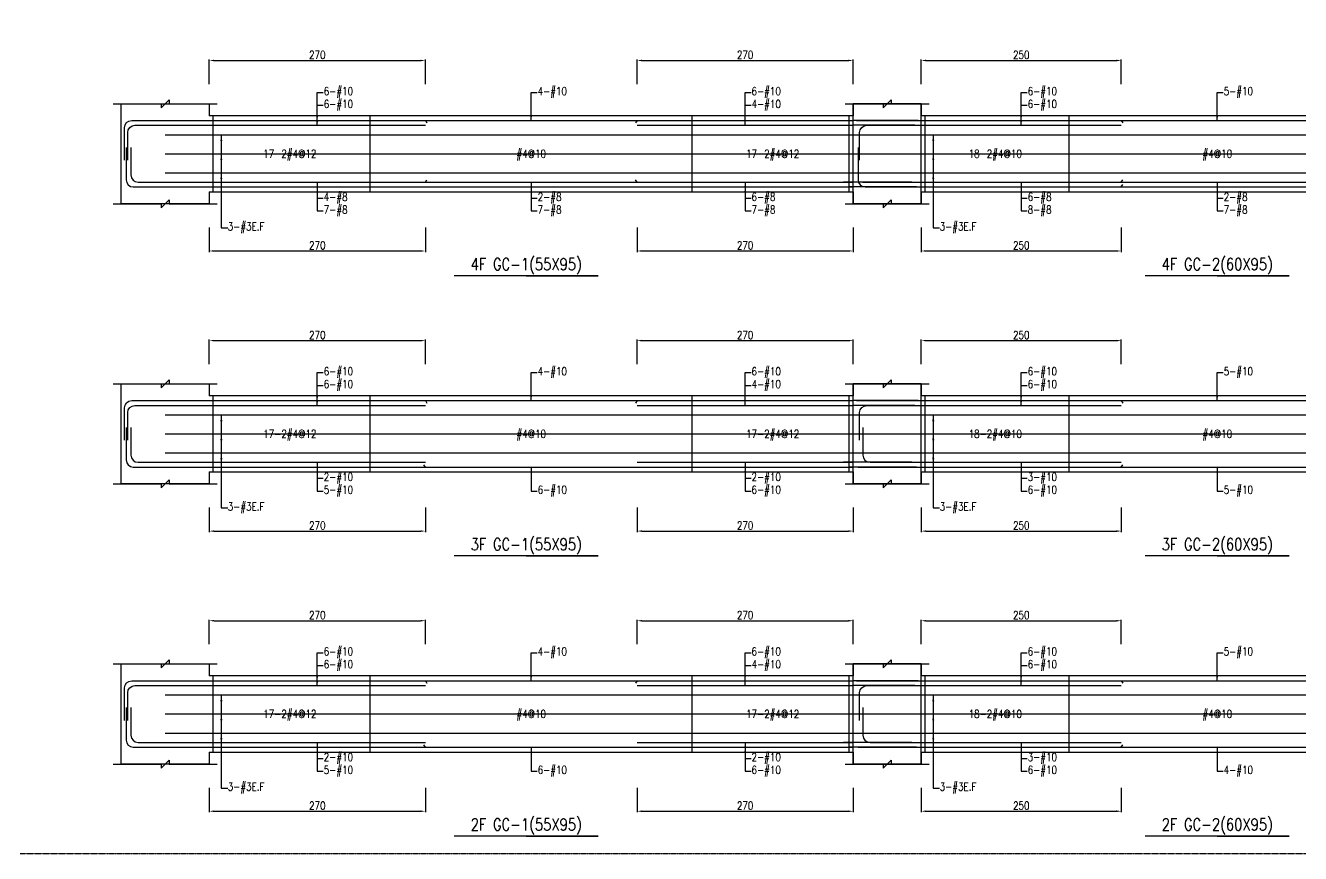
# Model space of a CAD drawing. Header units: millimetres. Extents: x 0 to 84580, y -12276 to 4373.
# Drawn here: x 32667 to 34261, y -6138 to -5104 of the extents above; entities that cross this region are included whole.
import ezdxf
from ezdxf.enums import TextEntityAlignment as Align

# ---------------------------------------------------------------- set-up
doc = ezdxf.new("R2010")
doc.units = ezdxf.units.MM
doc.header["$MEASUREMENT"] = 0
doc.linetypes.add('CENTER', pattern=[2, 1.25, -0.25, 0.25, -0.25])
for name, color, linetype in [('S-DIM', 2, 'Continuous'), ('S-GRID', 1, 'CENTER'), ('S-LEADER', 2, 'Continuous'), ('S-RC', 130, 'Continuous'), ('S-REINF', 6, 'Continuous'), ('S-TEXT', 2, 'Continuous')]:
    doc.layers.add(name, color=color, linetype=linetype)
doc.styles.add('CS4', font='romans.shx', dxfattribs={"width": 0.8, "bigfont": 'lsp.shx'})
doc.styles.get("Standard").update_dxf_attribs({"font": 'arial.ttf'})
doc.dimstyles.new('ISO-25', dxfattribs={"dimtxt": 2.5, "dimasz": 2.5, "dimexe": 1.25, "dimexo": 0.625, "dimtad": 1, "dimtxsty": 'Standard', "dimcen": 2.5, "dimadec": 0, "dimazin": 0, "dimtfac": 1, "dimtmove": 0, "dimatfit": 3, "dimfxl": 0, "dimarcsym": 0})

# ---------------------------------------------------------------- blocks, each defined once
blk = doc.blocks.new('*D1372')
at = {"layer": 'DEFPOINTS', "color": 0, "transparency": 16777216}
for p in [(33166.7, -5847.2), (32896.7, -5877.2), (33166.7, -5877.2)]:
    blk.add_point(p, dxfattribs=at)
at = {"layer": 'S-DIM', "color": 0, "lineweight": -2, "transparency": 16777216}
for p, q in [((32896.7, -5876.6), (32896.7, -5846)), ((32902.7, -5847.2), (33160.7, -5847.2)), ((33166.7, -5876.6), (33166.7, -5846))]:
    blk.add_line(p, q, dxfattribs=at)
at = {"layer": 'S-DIM', "color": 0, "transparency": 16777216}
for points in [[(32902.7, -5846.2), (32902.7, -5848.2), (32896.7, -5847.2)], [(33160.7, -5846.2), (33160.7, -5848.2), (33166.7, -5847.2)]]:
    blk.add_solid(points, dxfattribs=at)
at = {"layer": 'S-DIM', "color": 0, "transparency": 16777216, "insert": (33031.7, -5840.2), "char_height": 10, "attachment_point": 5, "style": 'CS4'}
blk.add_mtext('270', dxfattribs=at)
blk = doc.blocks.new('*D1373')
at = {"layer": 'DEFPOINTS', "color": 0, "transparency": 16777216}
for p in [(33701.4, -5847.2), (33431.4, -5877.2), (33701.4, -5877.2)]:
    blk.add_point(p, dxfattribs=at)
at = {"layer": 'S-DIM', "color": 0, "lineweight": -2, "transparency": 16777216}
for p, q in [((33431.4, -5876.6), (33431.4, -5846)), ((33437.4, -5847.2), (33695.4, -5847.2)), ((33701.4, -5876.6), (33701.4, -5846))]:
    blk.add_line(p, q, dxfattribs=at)
at = {"layer": 'S-DIM', "color": 0, "transparency": 16777216}
for points in [[(33437.4, -5846.2), (33437.4, -5848.2), (33431.4, -5847.2)], [(33695.4, -5846.2), (33695.4, -5848.2), (33701.4, -5847.2)]]:
    blk.add_solid(points, dxfattribs=at)
at = {"layer": 'S-DIM', "color": 0, "transparency": 16777216, "insert": (33566.4, -5840.2), "char_height": 10, "attachment_point": 5, "style": 'CS4'}
blk.add_mtext('270', dxfattribs=at)
blk = doc.blocks.new('*D1374')
at = {"layer": 'DEFPOINTS', "color": 0, "transparency": 16777216}
for p in [(32896.7, -6055.2), (33166.7, -6055.2), (33166.7, -6085.2)]:
    blk.add_point(p, dxfattribs=at)
at = {"layer": 'S-DIM', "color": 0, "lineweight": -2, "transparency": 16777216}
for p, q in [((32896.7, -6055.8), (32896.7, -6086.5)), ((33166.7, -6055.8), (33166.7, -6086.5)), ((32902.7, -6085.2), (33160.7, -6085.2))]:
    blk.add_line(p, q, dxfattribs=at)
at = {"layer": 'S-DIM', "color": 0, "transparency": 16777216}
for points in [[(32902.7, -6084.2), (32902.7, -6086.2), (32896.7, -6085.2)], [(33160.7, -6084.2), (33160.7, -6086.2), (33166.7, -6085.2)]]:
    blk.add_solid(points, dxfattribs=at)
at = {"layer": 'S-DIM', "color": 0, "transparency": 16777216, "insert": (33031.7, -6078.2), "char_height": 10, "attachment_point": 5, "style": 'CS4'}
blk.add_mtext('270', dxfattribs=at)
blk = doc.blocks.new('*D1375')
at = {"layer": 'DEFPOINTS', "color": 0, "transparency": 16777216}
for p in [(33431.4, -6055.2), (33701.4, -6055.2), (33701.4, -6085.2)]:
    blk.add_point(p, dxfattribs=at)
at = {"layer": 'S-DIM', "color": 0, "lineweight": -2, "transparency": 16777216}
for p, q in [((33431.4, -6055.8), (33431.4, -6086.5)), ((33701.4, -6055.8), (33701.4, -6086.5)), ((33437.4, -6085.2), (33695.4, -6085.2))]:
    blk.add_line(p, q, dxfattribs=at)
at = {"layer": 'S-DIM', "color": 0, "transparency": 16777216}
for points in [[(33437.4, -6084.2), (33437.4, -6086.2), (33431.4, -6085.2)], [(33695.4, -6084.2), (33695.4, -6086.2), (33701.4, -6085.2)]]:
    blk.add_solid(points, dxfattribs=at)
at = {"layer": 'S-DIM', "color": 0, "transparency": 16777216, "insert": (33566.4, -6078.2), "char_height": 10, "attachment_point": 5, "style": 'CS4'}
blk.add_mtext('270', dxfattribs=at)
blk = doc.blocks.new('*D1376')
at = {"layer": 'DEFPOINTS', "color": 0, "transparency": 16777216}
for p in [(33166.7, -5497.2), (32896.7, -5527.2), (33166.7, -5527.2)]:
    blk.add_point(p, dxfattribs=at)
at = {"layer": 'S-DIM', "color": 0, "lineweight": -2, "transparency": 16777216}
for p, q in [((32896.7, -5526.6), (32896.7, -5496)), ((32902.7, -5497.2), (33160.7, -5497.2)), ((33166.7, -5526.6), (33166.7, -5496))]:
    blk.add_line(p, q, dxfattribs=at)
at = {"layer": 'S-DIM', "color": 0, "transparency": 16777216}
for points in [[(32902.7, -5496.2), (32902.7, -5498.2), (32896.7, -5497.2)], [(33160.7, -5496.2), (33160.7, -5498.2), (33166.7, -5497.2)]]:
    blk.add_solid(points, dxfattribs=at)
at = {"layer": 'S-DIM', "color": 0, "transparency": 16777216, "insert": (33031.7, -5490.2), "char_height": 10, "attachment_point": 5, "style": 'CS4'}
blk.add_mtext('270', dxfattribs=at)
blk = doc.blocks.new('*D1377')
at = {"layer": 'DEFPOINTS', "color": 0, "transparency": 16777216}
for p in [(33701.4, -5497.2), (33431.4, -5527.2), (33701.4, -5527.2)]:
    blk.add_point(p, dxfattribs=at)
at = {"layer": 'S-DIM', "color": 0, "lineweight": -2, "transparency": 16777216}
for p, q in [((33431.4, -5526.6), (33431.4, -5496)), ((33437.4, -5497.2), (33695.4, -5497.2)), ((33701.4, -5526.6), (33701.4, -5496))]:
    blk.add_line(p, q, dxfattribs=at)
at = {"layer": 'S-DIM', "color": 0, "transparency": 16777216}
for points in [[(33437.4, -5496.2), (33437.4, -5498.2), (33431.4, -5497.2)], [(33695.4, -5496.2), (33695.4, -5498.2), (33701.4, -5497.2)]]:
    blk.add_solid(points, dxfattribs=at)
at = {"layer": 'S-DIM', "color": 0, "transparency": 16777216, "insert": (33566.4, -5490.2), "char_height": 10, "attachment_point": 5, "style": 'CS4'}
blk.add_mtext('270', dxfattribs=at)
blk = doc.blocks.new('*D1378')
at = {"layer": 'DEFPOINTS', "color": 0, "transparency": 16777216}
for p in [(32896.7, -5705.2), (33166.7, -5705.2), (33166.7, -5735.2)]:
    blk.add_point(p, dxfattribs=at)
at = {"layer": 'S-DIM', "color": 0, "lineweight": -2, "transparency": 16777216}
for p, q in [((32896.7, -5705.8), (32896.7, -5736.5)), ((33166.7, -5705.8), (33166.7, -5736.5)), ((32902.7, -5735.2), (33160.7, -5735.2))]:
    blk.add_line(p, q, dxfattribs=at)
at = {"layer": 'S-DIM', "color": 0, "transparency": 16777216}
for points in [[(32902.7, -5734.2), (32902.7, -5736.2), (32896.7, -5735.2)], [(33160.7, -5734.2), (33160.7, -5736.2), (33166.7, -5735.2)]]:
    blk.add_solid(points, dxfattribs=at)
at = {"layer": 'S-DIM', "color": 0, "transparency": 16777216, "insert": (33031.7, -5728.2), "char_height": 10, "attachment_point": 5, "style": 'CS4'}
blk.add_mtext('270', dxfattribs=at)
blk = doc.blocks.new('*D1379')
at = {"layer": 'DEFPOINTS', "color": 0, "transparency": 16777216}
for p in [(33431.4, -5705.2), (33701.4, -5705.2), (33701.4, -5735.2)]:
    blk.add_point(p, dxfattribs=at)
at = {"layer": 'S-DIM', "color": 0, "lineweight": -2, "transparency": 16777216}
for p, q in [((33431.4, -5705.8), (33431.4, -5736.5)), ((33701.4, -5705.8), (33701.4, -5736.5)), ((33437.4, -5735.2), (33695.4, -5735.2))]:
    blk.add_line(p, q, dxfattribs=at)
at = {"layer": 'S-DIM', "color": 0, "transparency": 16777216}
for points in [[(33437.4, -5734.2), (33437.4, -5736.2), (33431.4, -5735.2)], [(33695.4, -5734.2), (33695.4, -5736.2), (33701.4, -5735.2)]]:
    blk.add_solid(points, dxfattribs=at)
at = {"layer": 'S-DIM', "color": 0, "transparency": 16777216, "insert": (33566.4, -5728.2), "char_height": 10, "attachment_point": 5, "style": 'CS4'}
blk.add_mtext('270', dxfattribs=at)
blk = doc.blocks.new('*D1386')
at = {"layer": 'DEFPOINTS', "color": 0, "transparency": 16777216}
for p in [(33166.7, -5147.2), (32896.7, -5177.2), (33166.7, -5177.2)]:
    blk.add_point(p, dxfattribs=at)
at = {"layer": 'S-DIM', "color": 0, "lineweight": -2, "transparency": 16777216}
for p, q in [((32896.7, -5176.6), (32896.7, -5146)), ((33166.7, -5176.6), (33166.7, -5146)), ((32902.7, -5147.2), (33160.7, -5147.2))]:
    blk.add_line(p, q, dxfattribs=at)
at = {"layer": 'S-DIM', "color": 0, "transparency": 16777216}
for points in [[(32902.7, -5146.2), (32902.7, -5148.2), (32896.7, -5147.2)], [(33160.7, -5146.2), (33160.7, -5148.2), (33166.7, -5147.2)]]:
    blk.add_solid(points, dxfattribs=at)
at = {"layer": 'S-DIM', "color": 0, "transparency": 16777216, "insert": (33031.7, -5140.2), "char_height": 10, "attachment_point": 5, "style": 'CS4'}
blk.add_mtext('270', dxfattribs=at)
blk = doc.blocks.new('*D1387')
at = {"layer": 'DEFPOINTS', "color": 0, "transparency": 16777216}
for p in [(33701.4, -5147.2), (33431.4, -5177.2), (33701.4, -5177.2)]:
    blk.add_point(p, dxfattribs=at)
at = {"layer": 'S-DIM', "color": 0, "lineweight": -2, "transparency": 16777216}
for p, q in [((33431.4, -5176.6), (33431.4, -5146)), ((33701.4, -5176.6), (33701.4, -5146)), ((33437.4, -5147.2), (33695.4, -5147.2))]:
    blk.add_line(p, q, dxfattribs=at)
at = {"layer": 'S-DIM', "color": 0, "transparency": 16777216}
for points in [[(33437.4, -5146.2), (33437.4, -5148.2), (33431.4, -5147.2)], [(33695.4, -5146.2), (33695.4, -5148.2), (33701.4, -5147.2)]]:
    blk.add_solid(points, dxfattribs=at)
at = {"layer": 'S-DIM', "color": 0, "transparency": 16777216, "insert": (33566.4, -5140.2), "char_height": 10, "attachment_point": 5, "style": 'CS4'}
blk.add_mtext('270', dxfattribs=at)
blk = doc.blocks.new('*D1388')
at = {"layer": 'DEFPOINTS', "color": 0, "transparency": 16777216}
for p in [(32896.7, -5355.2), (33166.7, -5355.2), (33166.7, -5385.2)]:
    blk.add_point(p, dxfattribs=at)
at = {"layer": 'S-DIM', "color": 0, "lineweight": -2, "transparency": 16777216}
for p, q in [((32896.7, -5355.8), (32896.7, -5386.5)), ((33166.7, -5355.8), (33166.7, -5386.5)), ((32902.7, -5385.2), (33160.7, -5385.2))]:
    blk.add_line(p, q, dxfattribs=at)
at = {"layer": 'S-DIM', "color": 0, "transparency": 16777216}
for points in [[(32902.7, -5384.2), (32902.7, -5386.2), (32896.7, -5385.2)], [(33160.7, -5384.2), (33160.7, -5386.2), (33166.7, -5385.2)]]:
    blk.add_solid(points, dxfattribs=at)
at = {"layer": 'S-DIM', "color": 0, "transparency": 16777216, "insert": (33031.7, -5378.2), "char_height": 10, "attachment_point": 5, "style": 'CS4'}
blk.add_mtext('270', dxfattribs=at)
blk = doc.blocks.new('*D1389')
at = {"layer": 'DEFPOINTS', "color": 0, "transparency": 16777216}
for p in [(33431.4, -5355.2), (33701.4, -5355.2), (33701.4, -5385.2)]:
    blk.add_point(p, dxfattribs=at)
at = {"layer": 'S-DIM', "color": 0, "lineweight": -2, "transparency": 16777216}
for p, q in [((33431.4, -5355.8), (33431.4, -5386.5)), ((33701.4, -5355.8), (33701.4, -5386.5)), ((33437.4, -5385.2), (33695.4, -5385.2))]:
    blk.add_line(p, q, dxfattribs=at)
at = {"layer": 'S-DIM', "color": 0, "transparency": 16777216}
for points in [[(33437.4, -5384.2), (33437.4, -5386.2), (33431.4, -5385.2)], [(33695.4, -5384.2), (33695.4, -5386.2), (33701.4, -5385.2)]]:
    blk.add_solid(points, dxfattribs=at)
at = {"layer": 'S-DIM', "color": 0, "transparency": 16777216, "insert": (33566.4, -5378.2), "char_height": 10, "attachment_point": 5, "style": 'CS4'}
blk.add_mtext('270', dxfattribs=at)
blk = doc.blocks.new('*D1396')
at = {"layer": 'DEFPOINTS', "color": 0, "transparency": 16777216}
for p in [(34036.5, -5847.2), (33786.5, -5877.2), (34036.5, -5877.2)]:
    blk.add_point(p, dxfattribs=at)
at = {"layer": 'S-DIM', "color": 0, "lineweight": -2, "transparency": 16777216}
for p, q in [((33786.5, -5876.6), (33786.5, -5846)), ((33792.5, -5847.2), (34030.5, -5847.2)), ((34036.5, -5876.6), (34036.5, -5846))]:
    blk.add_line(p, q, dxfattribs=at)
at = {"layer": 'S-DIM', "color": 0, "transparency": 16777216}
for points in [[(33792.5, -5846.2), (33792.5, -5848.2), (33786.5, -5847.2)], [(34030.5, -5846.2), (34030.5, -5848.2), (34036.5, -5847.2)]]:
    blk.add_solid(points, dxfattribs=at)
at = {"layer": 'S-DIM', "color": 0, "transparency": 16777216, "insert": (33911.5, -5840.2), "char_height": 10, "attachment_point": 5, "style": 'CS4'}
blk.add_mtext('250', dxfattribs=at)
blk = doc.blocks.new('*D1398')
at = {"layer": 'DEFPOINTS', "color": 0, "transparency": 16777216}
for p in [(33786.5, -6055.2), (34036.5, -6055.2), (34036.5, -6085.2)]:
    blk.add_point(p, dxfattribs=at)
at = {"layer": 'S-DIM', "color": 0, "lineweight": -2, "transparency": 16777216}
for p, q in [((33786.5, -6055.8), (33786.5, -6086.5)), ((34036.5, -6055.8), (34036.5, -6086.5)), ((33792.5, -6085.2), (34030.5, -6085.2))]:
    blk.add_line(p, q, dxfattribs=at)
at = {"layer": 'S-DIM', "color": 0, "transparency": 16777216}
for points in [[(33792.5, -6084.2), (33792.5, -6086.2), (33786.5, -6085.2)], [(34030.5, -6084.2), (34030.5, -6086.2), (34036.5, -6085.2)]]:
    blk.add_solid(points, dxfattribs=at)
at = {"layer": 'S-DIM', "color": 0, "transparency": 16777216, "insert": (33911.5, -6078.2), "char_height": 10, "attachment_point": 5, "style": 'CS4'}
blk.add_mtext('250', dxfattribs=at)
blk = doc.blocks.new('*D1400')
at = {"layer": 'DEFPOINTS', "color": 0, "transparency": 16777216}
for p in [(34036.5, -5497.2), (33786.5, -5527.2), (34036.5, -5527.2)]:
    blk.add_point(p, dxfattribs=at)
at = {"layer": 'S-DIM', "color": 0, "lineweight": -2, "transparency": 16777216}
for p, q in [((33786.5, -5526.6), (33786.5, -5496)), ((33792.5, -5497.2), (34030.5, -5497.2)), ((34036.5, -5526.6), (34036.5, -5496))]:
    blk.add_line(p, q, dxfattribs=at)
at = {"layer": 'S-DIM', "color": 0, "transparency": 16777216}
for points in [[(33792.5, -5496.2), (33792.5, -5498.2), (33786.5, -5497.2)], [(34030.5, -5496.2), (34030.5, -5498.2), (34036.5, -5497.2)]]:
    blk.add_solid(points, dxfattribs=at)
at = {"layer": 'S-DIM', "color": 0, "transparency": 16777216, "insert": (33911.5, -5490.2), "char_height": 10, "attachment_point": 5, "style": 'CS4'}
blk.add_mtext('250', dxfattribs=at)
blk = doc.blocks.new('*D1402')
at = {"layer": 'DEFPOINTS', "color": 0, "transparency": 16777216}
for p in [(33786.5, -5705.2), (34036.5, -5705.2), (34036.5, -5735.2)]:
    blk.add_point(p, dxfattribs=at)
at = {"layer": 'S-DIM', "color": 0, "lineweight": -2, "transparency": 16777216}
for p, q in [((33786.5, -5705.8), (33786.5, -5736.5)), ((34036.5, -5705.8), (34036.5, -5736.5)), ((33792.5, -5735.2), (34030.5, -5735.2))]:
    blk.add_line(p, q, dxfattribs=at)
at = {"layer": 'S-DIM', "color": 0, "transparency": 16777216}
for points in [[(33792.5, -5734.2), (33792.5, -5736.2), (33786.5, -5735.2)], [(34030.5, -5734.2), (34030.5, -5736.2), (34036.5, -5735.2)]]:
    blk.add_solid(points, dxfattribs=at)
at = {"layer": 'S-DIM', "color": 0, "transparency": 16777216, "insert": (33911.5, -5728.2), "char_height": 10, "attachment_point": 5, "style": 'CS4'}
blk.add_mtext('250', dxfattribs=at)
blk = doc.blocks.new('*D1404')
at = {"layer": 'DEFPOINTS', "color": 0, "transparency": 16777216}
for p in [(34036.5, -5147.2), (33786.5, -5177.2), (34036.5, -5177.2)]:
    blk.add_point(p, dxfattribs=at)
at = {"layer": 'S-DIM', "color": 0, "lineweight": -2, "transparency": 16777216}
for p, q in [((33786.5, -5176.6), (33786.5, -5146)), ((34036.5, -5176.6), (34036.5, -5146)), ((33792.5, -5147.2), (34030.5, -5147.2))]:
    blk.add_line(p, q, dxfattribs=at)
at = {"layer": 'S-DIM', "color": 0, "transparency": 16777216}
for points in [[(33792.5, -5146.2), (33792.5, -5148.2), (33786.5, -5147.2)], [(34030.5, -5146.2), (34030.5, -5148.2), (34036.5, -5147.2)]]:
    blk.add_solid(points, dxfattribs=at)
at = {"layer": 'S-DIM', "color": 0, "transparency": 16777216, "insert": (33911.5, -5140.2), "char_height": 10, "attachment_point": 5, "style": 'CS4'}
blk.add_mtext('250', dxfattribs=at)
blk = doc.blocks.new('*D1406')
at = {"layer": 'DEFPOINTS', "color": 0, "transparency": 16777216}
for p in [(33786.5, -5355.2), (34036.5, -5355.2), (34036.5, -5385.2)]:
    blk.add_point(p, dxfattribs=at)
at = {"layer": 'S-DIM', "color": 0, "lineweight": -2, "transparency": 16777216}
for p, q in [((33786.5, -5355.8), (33786.5, -5386.5)), ((34036.5, -5355.8), (34036.5, -5386.5)), ((33792.5, -5385.2), (34030.5, -5385.2))]:
    blk.add_line(p, q, dxfattribs=at)
at = {"layer": 'S-DIM', "color": 0, "transparency": 16777216}
for points in [[(33792.5, -5384.2), (33792.5, -5386.2), (33786.5, -5385.2)], [(34030.5, -5384.2), (34030.5, -5386.2), (34036.5, -5385.2)]]:
    blk.add_solid(points, dxfattribs=at)
at = {"layer": 'S-DIM', "color": 0, "transparency": 16777216, "insert": (33911.5, -5378.2), "char_height": 10, "attachment_point": 5, "style": 'CS4'}
blk.add_mtext('250', dxfattribs=at)

msp = doc.modelspace()

# ---------------------------------------------------------------- linework, layer by layer
at = {"layer": 'S-GRID'}
msp.add_lwpolyline([(32603, -6138), (35832, -6138), (35832, -4069), (32603, -4069), (32603, -6138)], dxfattribs=at)
at = {"layer": 'S-RC'}
for points in [[(32776.715, -5201.211), (32836.715, -5201.223), (32836.714, -5206.223), (32846.716, -5196.225), (32846.715, -5201.225), (32906.715, -5201.237)], [(32896.715, -5311.211), (32896.715, -5326.211), (32786.715, -5326.211), (32786.715, -5201.211), (32896.715, -5201.211), (32896.715, -5216.211)], [(33691.415, -5201.211), (33739.015, -5201.22), (33739.014, -5206.22), (33749.016, -5196.222), (33749.015, -5201.222), (33796.615, -5201.232)], [(33691.515, -5201.211), (33739.015, -5201.22), (33739.014, -5206.22), (33749.016, -5196.222), (33749.015, -5201.222), (33796.515, -5201.232)], [(33701.415, -5311.211), (33701.415, -5326.211), (33786.615, -5326.211), (33786.615, -5201.211), (33701.415, -5201.211), (33701.415, -5216.211)], [(33786.515, -5311.211), (33786.515, -5326.211), (33701.515, -5326.211), (33701.515, -5201.211), (33786.515, -5201.211), (33786.515, -5216.211)], [(33701.415, -5216.211), (32896.715, -5216.211)], [(34526.515, -5216.211), (33786.515, -5216.211)], [(32776.715, -5326.211), (32836.715, -5326.223), (32836.714, -5331.223), (32846.716, -5321.225), (32846.715, -5326.225), (32906.715, -5326.237)], [(32896.715, -5311.211), (33701.415, -5311.211)], [(33691.415, -5326.211), (33739.015, -5326.22), (33739.014, -5331.22), (33749.016, -5321.222), (33749.015, -5326.222), (33796.615, -5326.232)], [(33691.515, -5326.211), (33739.015, -5326.22), (33739.014, -5331.22), (33749.016, -5321.222), (33749.015, -5326.222), (33796.515, -5326.232)], [(33786.515, -5311.211), (34526.515, -5311.211)], [(33292.865, -5416.211), (33382.865, -5416.211), (33202.865, -5416.211)], [(34156.515, -5416.211), (34246.515, -5416.211), (34066.515, -5416.211)], [(32776.715, -5551.211), (32836.715, -5551.223), (32836.714, -5556.223), (32846.716, -5546.225), (32846.715, -5551.225), (32906.715, -5551.237)], [(32896.715, -5661.211), (32896.715, -5676.211), (32786.715, -5676.211), (32786.715, -5551.211), (32896.715, -5551.211), (32896.715, -5566.211)], [(33691.415, -5551.211), (33739.015, -5551.22), (33739.014, -5556.22), (33749.016, -5546.222), (33749.015, -5551.222), (33796.615, -5551.232)], [(33691.515, -5551.211), (33739.015, -5551.22), (33739.014, -5556.22), (33749.016, -5546.222), (33749.015, -5551.222), (33796.515, -5551.232)], [(33701.415, -5661.211), (33701.415, -5676.211), (33786.615, -5676.211), (33786.615, -5551.211), (33701.415, -5551.211), (33701.415, -5566.211)], [(33786.515, -5661.211), (33786.515, -5676.211), (33701.515, -5676.211), (33701.515, -5551.211), (33786.515, -5551.211), (33786.515, -5566.211)], [(33701.415, -5566.211), (32896.715, -5566.211)], [(34526.515, -5566.211), (33786.515, -5566.211)], [(32776.715, -5676.211), (32836.715, -5676.223), (32836.714, -5681.223), (32846.716, -5671.225), (32846.715, -5676.225), (32906.715, -5676.237)], [(32896.715, -5661.211), (33701.415, -5661.211)], [(33691.415, -5676.211), (33739.015, -5676.22), (33739.014, -5681.22), (33749.016, -5671.222), (33749.015, -5676.222), (33796.615, -5676.232)], [(33691.515, -5676.211), (33739.015, -5676.22), (33739.014, -5681.22), (33749.016, -5671.222), (33749.015, -5676.222), (33796.515, -5676.232)], [(33786.515, -5661.211), (34526.515, -5661.211)], [(33292.865, -5766.211), (33382.865, -5766.211), (33202.865, -5766.211)], [(34156.515, -5766.211), (34246.515, -5766.211), (34066.515, -5766.211)], [(32776.715, -5901.211), (32836.715, -5901.223), (32836.714, -5906.223), (32846.716, -5896.225), (32846.715, -5901.225), (32906.715, -5901.237)], [(32896.715, -6011.211), (32896.715, -6026.211), (32786.715, -6026.211), (32786.715, -5901.211), (32896.715, -5901.211), (32896.715, -5916.211)], [(33691.415, -5901.211), (33739.015, -5901.22), (33739.014, -5906.22), (33749.016, -5896.222), (33749.015, -5901.222), (33796.615, -5901.232)], [(33691.515, -5901.211), (33739.015, -5901.22), (33739.014, -5906.22), (33749.016, -5896.222), (33749.015, -5901.222), (33796.515, -5901.232)], [(33701.415, -6011.211), (33701.415, -6026.211), (33786.615, -6026.211), (33786.615, -5901.211), (33701.415, -5901.211), (33701.415, -5916.211)], [(33786.515, -6011.211), (33786.515, -6026.211), (33701.515, -6026.211), (33701.515, -5901.211), (33786.515, -5901.211), (33786.515, -5916.211)], [(33701.415, -5916.211), (32896.715, -5916.211)], [(34526.515, -5916.211), (33786.515, -5916.211)], [(32776.715, -6026.211), (32836.715, -6026.223), (32836.714, -6031.223), (32846.716, -6021.225), (32846.715, -6026.225), (32906.715, -6026.237)], [(32896.715, -6011.211), (33701.415, -6011.211)], [(33691.415, -6026.211), (33739.015, -6026.22), (33739.014, -6031.22), (33749.016, -6021.222), (33749.015, -6026.222), (33796.615, -6026.232)], [(33691.515, -6026.211), (33739.015, -6026.22), (33739.014, -6031.22), (33749.016, -6021.222), (33749.015, -6026.222), (33796.515, -6026.232)], [(33786.515, -6011.211), (34526.515, -6011.211)], [(33292.865, -6116.211), (33382.865, -6116.211), (33202.865, -6116.211)], [(34156.515, -6116.211), (34246.515, -6116.211), (34066.515, -6116.211)]]:
    msp.add_lwpolyline(points, dxfattribs=at)
at = {"layer": 'S-REINF'}
for points in [[(32790.715, -5271.711), (32790.715, -5231.211, -0.41421356), (32799.715, -5222.211), (32896.715, -5222.211)], [(32794.715, -5271.711), (32794.715, -5237.211, -0.41421356), (32803.715, -5228.211), (32896.715, -5228.211)], [(33709.515, -5271.711), (33709.515, -5237.211, -0.41421356), (33718.515, -5228.211), (33786.515, -5228.211)], [(32792.715, -5255.711), (32792.715, -5296.211, 0.41421356), (32801.715, -5305.211), (32896.715, -5305.211)], [(32798.715, -5255.711), (32798.715, -5290.211, 0.41421356), (32807.715, -5299.211), (32896.715, -5299.211)], [(33707.515, -5255.711), (33707.515, -5296.211, 0.41421356), (33716.515, -5305.211), (33786.515, -5305.211)], [(32790.715, -5621.711), (32790.715, -5581.211, -0.41421356), (32799.715, -5572.211), (32896.715, -5572.211)], [(32794.715, -5621.711), (32794.715, -5587.211, -0.41421356), (32803.715, -5578.211), (32896.715, -5578.211)], [(33709.515, -5621.711), (33709.515, -5587.211, -0.41421356), (33718.515, -5578.211), (33786.515, -5578.211)], [(32792.715, -5605.711), (32792.715, -5646.211, 0.41421356), (32801.715, -5655.211), (32896.715, -5655.211)], [(32798.715, -5605.711), (32798.715, -5640.211, 0.41421356), (32807.715, -5649.211), (32896.715, -5649.211)], [(33713.515, -5605.711), (33713.515, -5640.211, 0.41421356), (33722.515, -5649.211), (33786.515, -5649.211)], [(32790.715, -5971.711), (32790.715, -5931.211, -0.41421356), (32799.715, -5922.211), (32896.715, -5922.211)], [(32794.715, -5971.711), (32794.715, -5937.211, -0.41421356), (32803.715, -5928.211), (32896.715, -5928.211)], [(33709.515, -5971.711), (33709.515, -5937.211, -0.41421356), (33718.515, -5928.211), (33786.515, -5928.211)], [(32792.715, -5955.711), (32792.715, -5996.211, 0.41421356), (32801.715, -6005.211), (32896.715, -6005.211)], [(32798.715, -5955.711), (32798.715, -5990.211, 0.41421356), (32807.715, -5999.211), (32896.715, -5999.211)], [(33713.515, -5955.711), (33713.515, -5990.211, 0.41421356), (33722.515, -5999.211), (33786.515, -5999.211)]]:
    msp.add_lwpolyline(points, format="xyb", dxfattribs=at)
for points in [[(32896.715, -5222.211), (33166.715, -5222.211)], [(33166.715, -5222.211), (33168.715, -5225.211)], [(33166.715, -5222.211), (33431.415, -5222.211)], [(33431.415, -5222.211), (33429.415, -5225.211)], [(33431.415, -5222.211), (33701.415, -5222.211)], [(33782.615, -5222.211), (33701.415, -5222.211)], [(33705.515, -5222.211), (33786.515, -5222.211)], [(33786.515, -5222.211), (34036.515, -5222.211)], [(34036.515, -5222.211), (34038.515, -5225.211)], [(34036.515, -5222.211), (34276.515, -5222.211)], [(32896.715, -5228.211), (33166.715, -5228.211)], [(33431.415, -5228.211), (33701.415, -5228.211)], [(33778.615, -5228.211), (33701.415, -5228.211)], [(33786.515, -5228.211), (34036.515, -5228.211)], [(32896.715, -5299.211), (33166.715, -5299.211)], [(32896.715, -5305.211), (33166.715, -5305.211)], [(33166.715, -5299.211), (33168.715, -5296.211)], [(33166.715, -5299.211), (33431.415, -5299.211)], [(33166.715, -5305.211), (33431.415, -5305.211)], [(33431.415, -5299.211), (33429.415, -5296.211)], [(33431.415, -5299.211), (33701.415, -5299.211)], [(33431.415, -5305.211), (33701.415, -5305.211)], [(33774.615, -5299.211), (33689.415, -5299.211)], [(33780.615, -5305.211), (33695.415, -5305.211)], [(33713.515, -5299.211), (33786.515, -5299.211)], [(33786.515, -5299.211), (34036.515, -5299.211)], [(33786.515, -5305.211), (34036.515, -5305.211)], [(34036.515, -5299.211), (34038.515, -5296.211)], [(34036.515, -5299.211), (34276.515, -5299.211)], [(34036.515, -5305.211), (34038.515, -5302.211)], [(34036.515, -5305.211), (34276.515, -5305.211)], [(32896.715, -5572.211), (33166.715, -5572.211)], [(33166.715, -5572.211), (33168.715, -5575.211)], [(33166.715, -5572.211), (33431.415, -5572.211)], [(33431.415, -5572.211), (33429.415, -5575.211)], [(33431.415, -5572.211), (33701.415, -5572.211)], [(33782.615, -5572.211), (33701.415, -5572.211)], [(33705.515, -5572.211), (33786.515, -5572.211)], [(33786.515, -5572.211), (34036.515, -5572.211)], [(34036.515, -5572.211), (34038.515, -5575.211)], [(34036.515, -5572.211), (34276.515, -5572.211)], [(32896.715, -5578.211), (33166.715, -5578.211)], [(33431.415, -5578.211), (33701.415, -5578.211)], [(33778.615, -5578.211), (33701.415, -5578.211)], [(33786.515, -5578.211), (34036.515, -5578.211)], [(32896.715, -5649.211), (33166.715, -5649.211)], [(32896.715, -5655.211), (33166.715, -5655.211)], [(33166.715, -5655.211), (33164.715, -5652.211)], [(33166.715, -5655.211), (33431.415, -5655.211)], [(33431.415, -5649.211), (33701.415, -5649.211)], [(33431.415, -5655.211), (33701.415, -5655.211)], [(33774.615, -5649.211), (33689.415, -5649.211)], [(33780.615, -5655.211), (33695.415, -5655.211)], [(33707.515, -5655.211), (33786.515, -5655.211)], [(33786.515, -5649.211), (34036.515, -5649.211)], [(33786.515, -5655.211), (34036.515, -5655.211)], [(34036.515, -5655.211), (34038.515, -5652.211)], [(34036.515, -5655.211), (34276.515, -5655.211)], [(32896.715, -5922.211), (33166.715, -5922.211)], [(33166.715, -5922.211), (33168.715, -5925.211)], [(33166.715, -5922.211), (33431.415, -5922.211)], [(33431.415, -5922.211), (33429.415, -5925.211)], [(33431.415, -5922.211), (33701.415, -5922.211)], [(33782.615, -5922.211), (33701.415, -5922.211)], [(33705.515, -5922.211), (33786.515, -5922.211)], [(33786.515, -5922.211), (34036.515, -5922.211)], [(34036.515, -5922.211), (34038.515, -5925.211)], [(34036.515, -5922.211), (34276.515, -5922.211)], [(32896.715, -5928.211), (33166.715, -5928.211)], [(33431.415, -5928.211), (33701.415, -5928.211)], [(33778.615, -5928.211), (33701.415, -5928.211)], [(33786.515, -5928.211), (34036.515, -5928.211)], [(32896.715, -5999.211), (33166.715, -5999.211)], [(32896.715, -6005.211), (33166.715, -6005.211)], [(33166.715, -6005.211), (33164.715, -6002.211)], [(33166.715, -6005.211), (33431.415, -6005.211)], [(33431.415, -5999.211), (33701.415, -5999.211)], [(33431.415, -6005.211), (33701.415, -6005.211)], [(33774.615, -5999.211), (33689.415, -5999.211)], [(33780.615, -6005.211), (33695.415, -6005.211)], [(33707.515, -6005.211), (33786.515, -6005.211)], [(33786.515, -5999.211), (34036.515, -5999.211)], [(33786.515, -6005.211), (34036.515, -6005.211)], [(34036.515, -6005.211), (34038.515, -6002.211)], [(34036.515, -6005.211), (34276.515, -6005.211)]]:
    msp.add_lwpolyline(points, dxfattribs=at)
at = {"layer": 'S-REINF', "color": 1}
for points in [[(32901.715, -5311.211), (32901.715, -5216.211)], [(33097.89, -5311.211), (33097.89, -5216.211)], [(33500.24, -5311.211), (33500.24, -5216.211)], [(33696.415, -5311.211), (33696.415, -5216.211)], [(33791.515, -5311.211), (33791.515, -5216.211)], [(33971.515, -5311.211), (33971.515, -5216.211)], [(32841.715, -5239.961), (33744.015, -5239.961)], [(33744.015, -5239.961), (34569.015, -5239.961)], [(32841.715, -5263.711), (33744.015, -5263.711)], [(33744.015, -5263.711), (34569.015, -5263.711)], [(32841.715, -5287.461), (33744.015, -5287.461)], [(33744.015, -5287.461), (34569.015, -5287.461)], [(32901.715, -5661.211), (32901.715, -5566.211)], [(33097.89, -5661.211), (33097.89, -5566.211)], [(33500.24, -5661.211), (33500.24, -5566.211)], [(33696.415, -5661.211), (33696.415, -5566.211)], [(33791.515, -5661.211), (33791.515, -5566.211)], [(33971.515, -5661.211), (33971.515, -5566.211)], [(32841.715, -5589.961), (33744.015, -5589.961)], [(33744.015, -5589.961), (34569.015, -5589.961)], [(32841.715, -5613.711), (33744.015, -5613.711)], [(33744.015, -5613.711), (34569.015, -5613.711)], [(32841.715, -5637.461), (33744.015, -5637.461)], [(33744.015, -5637.461), (34569.015, -5637.461)], [(32901.715, -6011.211), (32901.715, -5916.211)], [(33097.89, -6011.211), (33097.89, -5916.211)], [(33500.24, -6011.211), (33500.24, -5916.211)], [(33696.415, -6011.211), (33696.415, -5916.211)], [(33791.515, -6011.211), (33791.515, -5916.211)], [(33971.515, -6011.211), (33971.515, -5916.211)], [(32841.715, -5939.961), (33744.015, -5939.961)], [(33744.015, -5939.961), (34569.015, -5939.961)], [(32841.715, -5963.711), (33744.015, -5963.711)], [(33744.015, -5963.711), (34569.015, -5963.711)], [(32841.715, -5987.461), (33744.015, -5987.461)], [(33744.015, -5987.461), (34569.015, -5987.461)]]:
    msp.add_lwpolyline(points, dxfattribs=at)

# ---------------------------------------------------------------- texts
at = {"layer": 'S-LEADER', "char_height": 10, "attachment_point": 4, "style": 'CS4'}
for s, insert in [('6-#10', (33039.715, -5187.211)), ('4-#10', (33307.065, -5187.211)), ('6-#10', (33574.415, -5187.211)), ('6-#10', (33919.515, -5187.211)), ('5-#10', (34164.515, -5187.211)), ('6-#10', (33039.715, -5203.211)), ('4-#10', (33574.415, -5203.211)), ('6-#10', (33919.515, -5203.211)), ('4-#8', (33039.715, -5319.211)), ('2-#8', (33307.065, -5319.211)), ('6-#8', (33574.415, -5319.211)), ('6-#8', (33919.515, -5319.211)), ('2-#8', (34164.515, -5319.211)), ('7-#8', (33039.715, -5335.211)), ('7-#8', (33307.065, -5335.211)), ('7-#8', (33574.415, -5335.211)), ('8-#8', (33919.515, -5335.211)), ('7-#8', (34164.515, -5335.211)), ('6-#10', (33039.715, -5537.211)), ('4-#10', (33307.065, -5537.211)), ('6-#10', (33574.415, -5537.211)), ('6-#10', (33919.515, -5537.211)), ('5-#10', (34164.515, -5537.211)), ('6-#10', (33039.715, -5553.211)), ('4-#10', (33574.415, -5553.211)), ('6-#10', (33919.515, -5553.211)), ('2-#10', (33039.715, -5669.211)), ('2-#10', (33574.415, -5669.211)), ('3-#10', (33919.515, -5669.211)), ('5-#10', (33039.715, -5685.211)), ('6-#10', (33307.065, -5685.211)), ('6-#10', (33574.415, -5685.211)), ('6-#10', (33919.515, -5685.211)), ('5-#10', (34164.515, -5685.211)), ('6-#10', (33039.715, -5887.211)), ('4-#10', (33307.065, -5887.211)), ('6-#10', (33574.415, -5887.211)), ('6-#10', (33919.515, -5887.211)), ('5-#10', (34164.515, -5887.211)), ('6-#10', (33039.715, -5903.211)), ('4-#10', (33574.415, -5903.211)), ('6-#10', (33919.515, -5903.211)), ('2-#10', (33039.715, -6019.211)), ('2-#10', (33574.415, -6019.211)), ('3-#10', (33919.515, -6019.211)), ('5-#10', (33039.715, -6035.211)), ('6-#10', (33307.065, -6035.211)), ('6-#10', (33574.415, -6035.211)), ('6-#10', (33919.515, -6035.211)), ('4-#10', (34164.515, -6035.211))]:
    msp.add_mtext(s, dxfattribs=dict(at, insert=insert))
at = {"layer": 'S-LEADER', "color": 3, "char_height": 10, "attachment_point": 4, "style": 'CS4'}
for insert in [(32919.715, -5356.211), (33809.515, -5356.211), (32919.715, -5706.211), (33809.515, -5706.211), (32919.715, -6056.211), (33809.515, -6056.211)]:
    msp.add_mtext('3-#3E.F', dxfattribs=dict(at, insert=insert))
at = {"layer": 'S-RC', "style": 'CS4', "width": 0.8}
for s, p in [('4F GC-1(55X95)', (33292.865, -5409.211)), ('4F GC-2(60X95)', (34156.515, -5409.211)), ('3F GC-1(55X95)', (33292.865, -5759.211)), ('3F GC-2(60X95)', (34156.515, -5759.211)), ('2F GC-1(55X95)', (33292.865, -6109.211)), ('2F GC-2(60X95)', (34156.515, -6109.211))]:
    msp.add_text(s, height=15, dxfattribs=at).set_placement(p, align=Align.CENTER)
at = {"layer": 'S-TEXT', "color": 1, "style": 'CS4', "width": 0.8}
for s, p in [('17-2#4@12', (32997.303, -5268.711)), ('#4@10', (33299.065, -5268.711)), ('17-2#4@12', (33600.828, -5268.711)), ('18-2#4@10', (33879.015, -5268.711)), ('#4@10', (34156.515, -5268.711)), ('17-2#4@12', (32997.303, -5618.711)), ('#4@10', (33299.065, -5618.711)), ('17-2#4@12', (33600.828, -5618.711)), ('18-2#4@10', (33879.015, -5618.711)), ('#4@10', (34156.515, -5618.711)), ('17-2#4@12', (32997.303, -5968.711)), ('#4@10', (33299.065, -5968.711)), ('17-2#4@12', (33600.828, -5968.711)), ('18-2#4@10', (33879.015, -5968.711)), ('#4@10', (34156.515, -5968.711))]:
    msp.add_text(s, height=10, dxfattribs=at).set_placement(p, align=Align.CENTER)

# ---------------------------------------------------------------- dimensions: what is measured, and where the dimension line sits
at = {"layer": 'S-DIM'}
for p1, p2, distance, picture, middle in [((32896.715, -5177.211), (33166.715, -5177.211), 30, '*D1386', (33031.715, -5140.211)), ((33431.415, -5177.211), (33701.415, -5177.211), 30, '*D1387', (33566.415, -5140.211)), ((33786.515, -5177.211), (34036.515, -5177.211), 30, '*D1404', (33911.515, -5140.211)), ((32896.715, -5355.211), (33166.715, -5355.211), -30, '*D1388', (33031.715, -5378.211)), ((33431.415, -5355.211), (33701.415, -5355.211), -30, '*D1389', (33566.415, -5378.211)), ((33786.515, -5355.211), (34036.515, -5355.211), -30, '*D1406', (33911.515, -5378.211)), ((32896.715, -5527.211), (33166.715, -5527.211), 30, '*D1376', (33031.715, -5490.211)), ((33431.415, -5527.211), (33701.415, -5527.211), 30, '*D1377', (33566.415, -5490.211)), ((33786.515, -5527.211), (34036.515, -5527.211), 30, '*D1400', (33911.515, -5490.211)), ((32896.715, -5705.211), (33166.715, -5705.211), -30, '*D1378', (33031.715, -5728.211)), ((33431.415, -5705.211), (33701.415, -5705.211), -30, '*D1379', (33566.415, -5728.211)), ((33786.515, -5705.211), (34036.515, -5705.211), -30, '*D1402', (33911.515, -5728.211)), ((32896.715, -5877.211), (33166.715, -5877.211), 30, '*D1372', (33031.715, -5840.211)), ((33431.415, -5877.211), (33701.415, -5877.211), 30, '*D1373', (33566.415, -5840.211)), ((33786.515, -5877.211), (34036.515, -5877.211), 30, '*D1396', (33911.515, -5840.211)), ((32896.715, -6055.211), (33166.715, -6055.211), -30, '*D1374', (33031.715, -6078.211)), ((33431.415, -6055.211), (33701.415, -6055.211), -30, '*D1375', (33566.415, -6078.211)), ((33786.515, -6055.211), (34036.515, -6055.211), -30, '*D1398', (33911.515, -6078.211))]:
    dim = msp.add_aligned_dim(p1=p1, p2=p2, distance=distance, dimstyle='ISO-25', override={"dimtxt": 10, "dimasz": 6, "dimgap": 2, "dimtxsty": 'CS4'}, dxfattribs=at)
    dim.commit()
    dim.dimension.update_dxf_attribs({"geometry": picture, "text_midpoint": middle})

# ---------------------------------------------------------------- leaders
at = {"layer": 'S-LEADER', "annotation_type": 0, "has_hookline": 1, "hookline_direction": 0}
for points, override, text_width in [([(33031.715, -5222.211), (33031.715, -5187.211), (33039.09, -5187.211)], {"dimasz": 6, "dimtad": 0}, 38.095), ([(33299.065, -5222.211), (33299.065, -5187.211), (33306.44, -5187.211)], {"dimasz": 6, "dimtad": 0}, 38.476), ([(33566.415, -5222.211), (33566.415, -5187.211), (33573.79, -5187.211)], {"dimasz": 6, "dimtad": 0}, 38.095), ([(33911.515, -5222.211), (33911.515, -5187.211), (33918.89, -5187.211)], {"dimasz": 6, "dimtad": 0}, 38.095), ([(34156.515, -5222.211), (34156.515, -5187.211), (34163.89, -5187.211)], {"dimasz": 6, "dimtad": 0}, 38.476), ([(33031.715, -5228.211), (33031.715, -5203.211), (33039.09, -5203.211)], {"dimasz": 6, "dimtad": 0}, 38.095), ([(33566.415, -5228.211), (33566.415, -5203.211), (33573.79, -5203.211)], {"dimasz": 6, "dimtad": 0}, 38.476), ([(33911.515, -5228.211), (33911.515, -5203.211), (33918.89, -5203.211)], {"dimasz": 6, "dimtad": 0}, 38.095), ([(32911.715, -5287.461), (32911.715, -5356.211), (32919.09, -5356.211)], {"dimasz": 8, "dimtad": 0}, 49.524), ([(33801.515, -5287.461), (33801.515, -5356.211), (33808.89, -5356.211)], {"dimasz": 8, "dimtad": 0}, 49.524), ([(33031.715, -5299.211), (33031.715, -5319.211), (33039.09, -5319.211)], {"dimasz": 6, "dimtad": 0}, 30.857), ([(33031.715, -5305.211), (33031.715, -5335.211), (33039.09, -5335.211)], {"dimasz": 6, "dimtad": 0}, 30.857), ([(33299.065, -5299.211), (33299.065, -5319.211), (33306.44, -5319.211)], {"dimasz": 6, "dimtad": 0}, 30.857), ([(33299.065, -5305.211), (33299.065, -5335.211), (33306.44, -5335.211)], {"dimasz": 6, "dimtad": 0}, 30.857), ([(33566.415, -5299.211), (33566.415, -5319.211), (33573.79, -5319.211)], {"dimasz": 6, "dimtad": 0}, 30.476), ([(33566.415, -5305.211), (33566.415, -5335.211), (33573.79, -5335.211)], {"dimasz": 6, "dimtad": 0}, 30.857), ([(33911.515, -5299.211), (33911.515, -5319.211), (33918.89, -5319.211)], {"dimasz": 6, "dimtad": 0}, 30.476), ([(33911.515, -5305.211), (33911.515, -5335.211), (33918.89, -5335.211)], {"dimasz": 6, "dimtad": 0}, 30.857), ([(34156.515, -5299.211), (34156.515, -5319.211), (34163.89, -5319.211)], {"dimasz": 6, "dimtad": 0}, 30.857), ([(34156.515, -5305.211), (34156.515, -5335.211), (34163.89, -5335.211)], {"dimasz": 6, "dimtad": 0}, 30.857), ([(33031.715, -5572.211), (33031.715, -5537.211), (33039.09, -5537.211)], {"dimasz": 6, "dimtad": 0}, 38.095), ([(33299.065, -5572.211), (33299.065, -5537.211), (33306.44, -5537.211)], {"dimasz": 6, "dimtad": 0}, 38.476), ([(33566.415, -5572.211), (33566.415, -5537.211), (33573.79, -5537.211)], {"dimasz": 6, "dimtad": 0}, 38.095), ([(33911.515, -5572.211), (33911.515, -5537.211), (33918.89, -5537.211)], {"dimasz": 6, "dimtad": 0}, 38.095), ([(34156.515, -5572.211), (34156.515, -5537.211), (34163.89, -5537.211)], {"dimasz": 6, "dimtad": 0}, 38.476), ([(33031.715, -5578.211), (33031.715, -5553.211), (33039.09, -5553.211)], {"dimasz": 6, "dimtad": 0}, 38.095), ([(33566.415, -5578.211), (33566.415, -5553.211), (33573.79, -5553.211)], {"dimasz": 6, "dimtad": 0}, 38.476), ([(33911.515, -5578.211), (33911.515, -5553.211), (33918.89, -5553.211)], {"dimasz": 6, "dimtad": 0}, 38.095), ([(32911.715, -5637.461), (32911.715, -5706.211), (32919.09, -5706.211)], {"dimasz": 8, "dimtad": 0}, 49.524), ([(33801.515, -5637.461), (33801.515, -5706.211), (33808.89, -5706.211)], {"dimasz": 8, "dimtad": 0}, 49.524), ([(33031.715, -5649.211), (33031.715, -5669.211), (33039.09, -5669.211)], {"dimasz": 6, "dimtad": 0}, 38.476), ([(33031.715, -5655.211), (33031.715, -5685.211), (33039.09, -5685.211)], {"dimasz": 6, "dimtad": 0}, 38.476), ([(33299.065, -5655.211), (33299.065, -5685.211), (33306.44, -5685.211)], {"dimasz": 6, "dimtad": 0}, 38.095), ([(33566.415, -5649.211), (33566.415, -5669.211), (33573.79, -5669.211)], {"dimasz": 6, "dimtad": 0}, 38.476), ([(33566.415, -5655.211), (33566.415, -5685.211), (33573.79, -5685.211)], {"dimasz": 6, "dimtad": 0}, 38.095), ([(33911.515, -5649.211), (33911.515, -5669.211), (33918.89, -5669.211)], {"dimasz": 6, "dimtad": 0}, 38.476), ([(33911.515, -5655.211), (33911.515, -5685.211), (33918.89, -5685.211)], {"dimasz": 6, "dimtad": 0}, 38.095), ([(34156.515, -5655.211), (34156.515, -5685.211), (34163.89, -5685.211)], {"dimasz": 6, "dimtad": 0}, 38.476), ([(33031.715, -5922.211), (33031.715, -5887.211), (33039.09, -5887.211)], {"dimasz": 6, "dimtad": 0}, 38.095), ([(33299.065, -5922.211), (33299.065, -5887.211), (33306.44, -5887.211)], {"dimasz": 6, "dimtad": 0}, 38.476), ([(33566.415, -5922.211), (33566.415, -5887.211), (33573.79, -5887.211)], {"dimasz": 6, "dimtad": 0}, 38.095), ([(33911.515, -5922.211), (33911.515, -5887.211), (33918.89, -5887.211)], {"dimasz": 6, "dimtad": 0}, 38.095), ([(34156.515, -5922.211), (34156.515, -5887.211), (34163.89, -5887.211)], {"dimasz": 6, "dimtad": 0}, 38.476), ([(33031.715, -5928.211), (33031.715, -5903.211), (33039.09, -5903.211)], {"dimasz": 6, "dimtad": 0}, 38.095), ([(33566.415, -5928.211), (33566.415, -5903.211), (33573.79, -5903.211)], {"dimasz": 6, "dimtad": 0}, 38.476), ([(33911.515, -5928.211), (33911.515, -5903.211), (33918.89, -5903.211)], {"dimasz": 6, "dimtad": 0}, 38.095), ([(32911.715, -5987.461), (32911.715, -6056.211), (32919.09, -6056.211)], {"dimasz": 8, "dimtad": 0}, 49.524), ([(33801.515, -5987.461), (33801.515, -6056.211), (33808.89, -6056.211)], {"dimasz": 8, "dimtad": 0}, 49.524), ([(33031.715, -5999.211), (33031.715, -6019.211), (33039.09, -6019.211)], {"dimasz": 6, "dimtad": 0}, 38.476), ([(33031.715, -6005.211), (33031.715, -6035.211), (33039.09, -6035.211)], {"dimasz": 6, "dimtad": 0}, 38.476), ([(33299.065, -6005.211), (33299.065, -6035.211), (33306.44, -6035.211)], {"dimasz": 6, "dimtad": 0}, 38.095), ([(33566.415, -5999.211), (33566.415, -6019.211), (33573.79, -6019.211)], {"dimasz": 6, "dimtad": 0}, 38.476), ([(33566.415, -6005.211), (33566.415, -6035.211), (33573.79, -6035.211)], {"dimasz": 6, "dimtad": 0}, 38.095), ([(33911.515, -5999.211), (33911.515, -6019.211), (33918.89, -6019.211)], {"dimasz": 6, "dimtad": 0}, 38.476), ([(33911.515, -6005.211), (33911.515, -6035.211), (33918.89, -6035.211)], {"dimasz": 6, "dimtad": 0}, 38.095), ([(34156.515, -6005.211), (34156.515, -6035.211), (34163.89, -6035.211)], {"dimasz": 6, "dimtad": 0}, 38.476)]:
    msp.add_leader(points, dimstyle='ISO-25', override=override, dxfattribs=dict(at, text_width=text_width))
at = {"layer": 'S-LEADER'}
for points in [[(32911.715, -5239.961), (32911.715, -5356.211), (32919.715, -5356.211)], [(33801.515, -5239.961), (33801.515, -5356.211), (33809.515, -5356.211)], [(32911.715, -5263.711), (32911.715, -5356.211), (32919.715, -5356.211)], [(33801.515, -5263.711), (33801.515, -5356.211), (33809.515, -5356.211)], [(32911.715, -5589.961), (32911.715, -5706.211), (32919.715, -5706.211)], [(33801.515, -5589.961), (33801.515, -5706.211), (33809.515, -5706.211)], [(32911.715, -5613.711), (32911.715, -5706.211), (32919.715, -5706.211)], [(33801.515, -5613.711), (33801.515, -5706.211), (33809.515, -5706.211)], [(32911.715, -5939.961), (32911.715, -6056.211), (32919.715, -6056.211)], [(33801.515, -5939.961), (33801.515, -6056.211), (33809.515, -6056.211)], [(32911.715, -5963.711), (32911.715, -6056.211), (32919.715, -6056.211)], [(33801.515, -5963.711), (33801.515, -6056.211), (33809.515, -6056.211)]]:
    msp.add_leader(points, dimstyle='ISO-25', override={"dimasz": 8}, dxfattribs=at)

doc.saveas('drawing.dxf')
